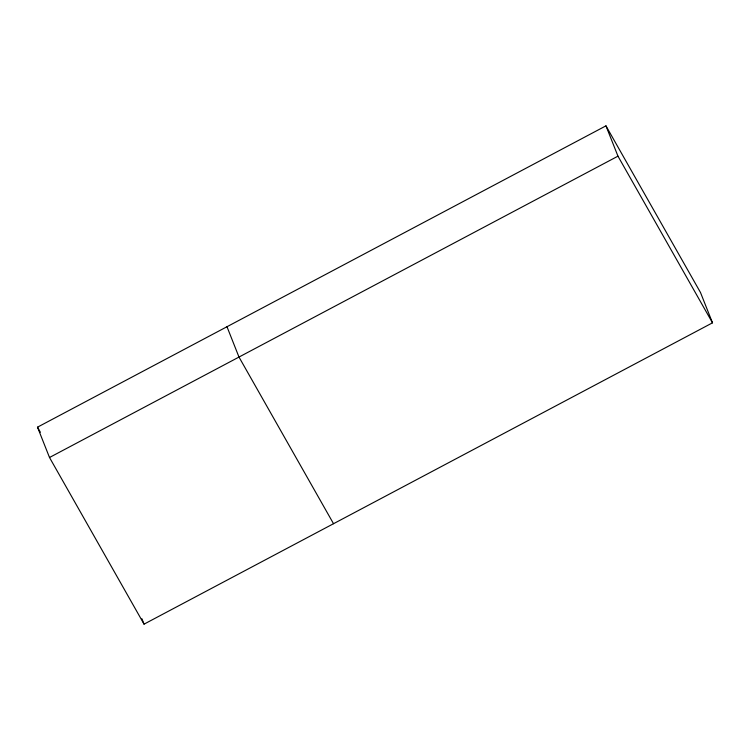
<?xml version="1.0" encoding="UTF-8"?>
<svg xmlns="http://www.w3.org/2000/svg" width="750" height="750" viewBox="0 0 750 750"><rect width="100%" height="100%" fill="white"/><g stroke="black" fill="none" stroke-linecap="round" stroke-linejoin="round"><path stroke-width="1.12" d="M37.5 427.172L605.953 125.85L700.491 292.5L712.5 322.828L144.047 624.15L49.509 457.5L37.5 427.172L40.378 432.253M49.509 457.5L617.962 156.169L605.953 125.85M617.962 156.169L712.5 322.828M333.534 523.716L238.987 357.056L226.988 326.728M141.9 618.741L144.047 624.15"/></g></svg>
